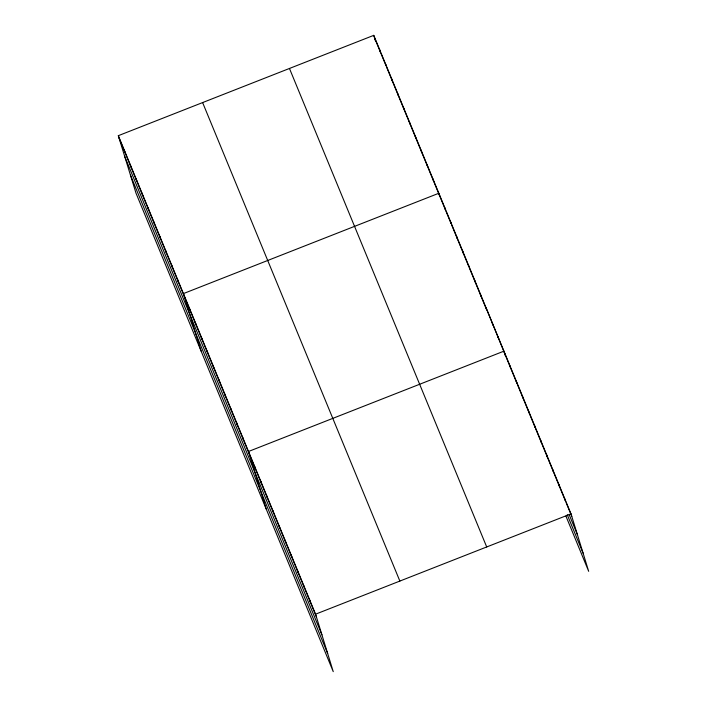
<?xml version="1.0" encoding="UTF-8"?>
<svg xmlns="http://www.w3.org/2000/svg" width="707" height="707" viewBox="0 0 707 707"><rect width="100%" height="100%" fill="white"/><g stroke="black" fill="none" stroke-linecap="round" stroke-linejoin="round"><path stroke-width="1.06" d="M118.325 135.682L315.569 614.18L333.244 671.65L136 193.152L118.325 135.682L373.756 35.35L571 513.848L588.675 571.318L565.918 516.101M315.569 614.18L571 513.848M374.533 37.895L380.454 52.247L379.668 49.702M380.852 53.202L385.978 65.645M386.375 66.599L427.797 167.091L427.01 164.545M428.186 168.045L445.543 210.156L444.765 207.611M445.94 211.11L451.066 223.553M451.464 224.508L457.376 238.86L456.598 236.324M457.774 239.814L468.821 266.619M469.218 267.573L486.575 309.684M510.41 367.507L486.186 308.093M510.816 368.488L516.914 383.282L516.128 380.737M517.321 384.263L535.199 427.647L534.421 425.11M535.606 428.636L565.688 501.599L564.902 499.062M566.095 502.589L571.777 516.393M569.232 514.793L577.354 534.519M567.253 514.74L583.098 553.192M289.463 68.464L486.708 546.962M202.617 102.577L399.862 581.074M119.103 138.227L316.347 616.725M124.679 156.353L321.924 634.851M130.424 175.027L327.668 653.524M558.804 484.268L559.591 486.814M552.706 469.475L553.493 472.02M546.608 454.689L547.395 457.235M540.519 439.895L541.297 442.441M528.323 410.316L529.101 412.861M522.226 395.531L523.012 398.068M510.03 365.952L510.551 367.64M505.337 355.718L503.932 351.158L248.502 451.49L266.185 508.96M498.02 336.806L498.797 339.342M492.099 322.445L492.885 324.99M480.265 293.741L481.052 296.277M474.353 279.389L475.131 281.925M468.432 265.028L468.953 266.725M462.511 250.676L463.297 253.212M450.677 221.963L451.199 223.659M439.63 195.795L438.844 193.258L183.413 293.591L201.088 351.052M432.931 178.898L433.709 181.443M421.089 150.193L421.876 152.73M415.177 135.832L415.955 138.378M409.256 121.48L410.042 124.025M403.344 107.128L403.865 108.816M397.422 92.767L398.209 95.312M391.51 78.415L392.288 80.96M385.589 64.063L386.11 65.751M373.756 35.35L375.47 40.909M309.472 599.395L310.249 601.931M303.374 584.601L304.151 587.146M297.276 569.815L298.062 572.352M291.178 555.022L291.964 557.567M285.08 540.236L285.867 542.773M278.982 525.442L279.769 527.988M272.893 510.657L273.671 513.194M266.795 495.863L267.573 498.408M260.697 481.069L261.475 483.615M254.6 466.284L255.386 468.829M242.589 437.138L243.367 439.683M236.668 422.786L237.455 425.322M230.747 408.425L231.534 410.97M224.835 394.073L225.613 396.618M218.914 379.721L219.7 382.257M213.001 365.36L213.779 367.905M207.08 351.008L207.867 353.553M201.168 336.656L201.946 339.192M195.247 322.295L196.033 324.84M189.326 307.943L190.112 310.488M177.492 279.238L178.279 281.775M171.58 264.878L172.358 267.423M165.659 250.525L166.445 253.062M159.747 236.173L160.524 238.71M153.826 221.812L154.612 224.358M147.913 207.46L148.691 210.006M141.992 193.108L142.77 195.645M136.071 178.747L136.858 181.292M130.159 164.395L130.936 166.94M124.238 150.043L125.024 152.579"/></g></svg>
